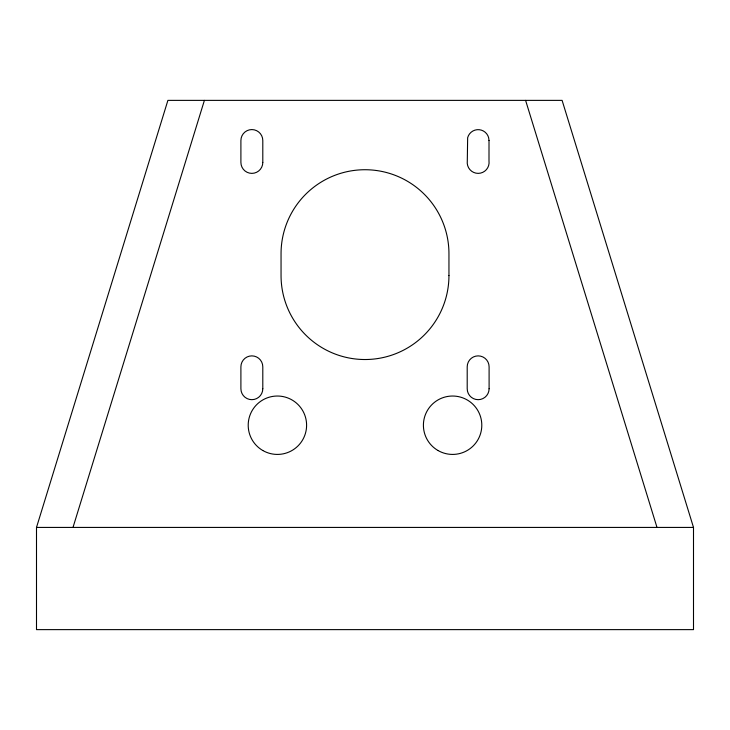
<?xml version="1.0" encoding="UTF-8"?>
<svg xmlns="http://www.w3.org/2000/svg" width="730" height="730" viewBox="0 0 730 730"><rect width="100%" height="100%" fill="white"/><g stroke="black" fill="none" stroke-linecap="round" stroke-linejoin="round"><path stroke-width="1.09" d="M36.5 527.425L167.9 100.375L562.1 100.375L693.5 527.425L693.5 629.625L36.5 629.625L36.5 527.425L693.5 527.425M73 527.425L204.4 100.375M525.6 100.375L657 527.425M489.009 140.525L489 160.956A10.95 10.95 0 0 1 478.196 173.375A10.95 10.95 0 0 1 467.291 161.038L467.656 137.714A10.859 10.859 0 0 1 488.644 137.714L489.009 140.525M489.1 388.725L489.1 366.825A10.95 10.95 0 0 0 478.15 355.875A10.95 10.95 0 0 0 467.2 366.825L467.2 388.725A10.95 10.95 0 0 0 478.15 399.675A10.95 10.95 0 0 0 489.1 388.725M448.95 275.575L448.95 253.675A83.95 83.95 0 0 0 365 169.725A83.95 83.95 0 0 0 281.05 253.675L281.05 275.575A83.95 83.95 0 0 0 365 359.525A83.95 83.95 0 0 0 448.95 275.575M262.8 162.425L262.8 140.525A10.95 10.95 0 0 0 251.85 129.575A10.95 10.95 0 0 0 240.9 140.525L240.9 162.425A10.95 10.95 0 0 0 251.85 173.375A10.95 10.95 0 0 0 262.8 162.425M262.8 388.725L262.8 366.825A10.95 10.95 0 0 0 251.85 355.875A10.95 10.95 0 0 0 240.9 366.825L240.9 388.725A10.95 10.95 0 0 0 251.85 399.675A10.95 10.95 0 0 0 262.8 388.725M262.8 450.51A29.2 29.2 0 0 0 306.6 425.225A29.2 29.2 0 0 0 262.8 399.94A29.2 29.2 0 0 0 262.8 450.51M438 450.51A29.2 29.2 0 0 0 481.8 425.225A29.2 29.2 0 0 0 438 399.94A29.2 29.2 0 0 0 438 450.51"/></g></svg>
